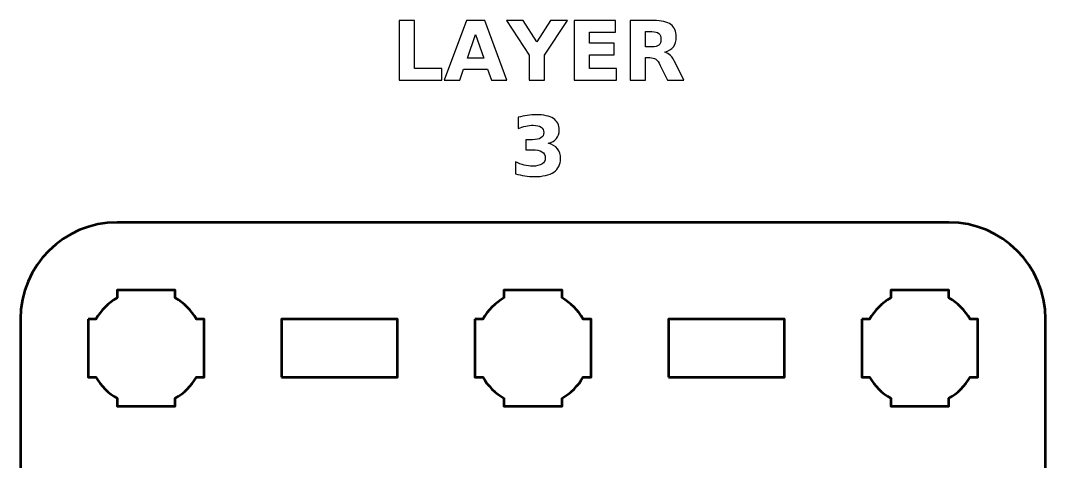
# Model space of a CAD drawing. Header units: centimetres. Extents: x -25.1 to 4.2, y -17.5 to -11.2.
# Drawn here: x -13.15 to -7.85, y -13.44 to -11.16 of the extents above; entities that cross this region are included whole.
import ezdxf

# ---------------------------------------------------------------- set-up
doc = ezdxf.new("R2010")
doc.units = ezdxf.units.CM
doc.header["$MEASUREMENT"] = 0
doc.layers.add('Layer 1', color=7, linetype='Continuous')

msp = doc.modelspace()

# ---------------------------------------------------------------- linework, layer by layer
at = {"layer": 'Layer 1'}
for points, knots in [([(-11.19147, -11.15635), (-11.19147, -11.15635), (-11.11189, -11.15635), (-11.11189, -11.15635), (-11.11189, -11.15635), (-11.11189, -11.15635), (-11.11189, -11.40478), (-11.11189, -11.40478), (-11.11189, -11.40478), (-11.11189, -11.40478), (-10.97219, -11.40478), (-10.97219, -11.40478), (-10.97219, -11.40478), (-10.97219, -11.40478), (-10.97219, -11.46496), (-10.97219, -11.46496), (-10.97219, -11.46496), (-10.97219, -11.46496), (-11.19147, -11.46496), (-11.19147, -11.46496), (-11.19147, -11.46496), (-11.19147, -11.46496), (-11.19147, -11.15635), (-11.19147, -11.15635)], [0, 0, 0, 0, 0.1666667, 0.1666667, 0.1666667, 0.1666667, 0.3333333, 0.3333333, 0.3333333, 0.3333333, 0.5, 0.5, 0.5, 0.5, 0.6666667, 0.6666667, 0.6666667, 0.6666667, 0.8333333, 0.8333333, 0.8333333, 0.8333333, 1, 1, 1, 1]), ([(-10.73449, -11.4088), (-10.73449, -11.4088), (-10.85895, -11.4088), (-10.85895, -11.4088), (-10.85895, -11.4088), (-10.85895, -11.4088), (-10.87856, -11.46496), (-10.87856, -11.46496), (-10.87856, -11.46496), (-10.87856, -11.46496), (-10.95857, -11.46496), (-10.95857, -11.46496), (-10.95857, -11.46496), (-10.95857, -11.46496), (-10.84427, -11.15635), (-10.84427, -11.15635), (-10.84427, -11.15635), (-10.84427, -11.15635), (-10.74938, -11.15635), (-10.74938, -11.15635), (-10.74938, -11.15635), (-10.74938, -11.15635), (-10.63508, -11.46496), (-10.63508, -11.46496), (-10.63508, -11.46496), (-10.63508, -11.46496), (-10.71509, -11.46496), (-10.71509, -11.46496), (-10.71509, -11.46496), (-10.71509, -11.46496), (-10.73449, -11.4088), (-10.73449, -11.4088)], [0, 0, 0, 0, 0.125, 0.125, 0.125, 0.125, 0.25, 0.25, 0.25, 0.25, 0.375, 0.375, 0.375, 0.375, 0.5, 0.5, 0.5, 0.5, 0.625, 0.625, 0.625, 0.625, 0.75, 0.75, 0.75, 0.75, 0.875, 0.875, 0.875, 0.875, 1, 1, 1, 1]), ([(-10.63712, -11.15635), (-10.63712, -11.15635), (-10.55013, -11.15635), (-10.55013, -11.15635), (-10.55013, -11.15635), (-10.55013, -11.15635), (-10.47979, -11.26635), (-10.47979, -11.26635), (-10.47979, -11.26635), (-10.47979, -11.26635), (-10.40951, -11.15635), (-10.40951, -11.15635), (-10.40951, -11.15635), (-10.40951, -11.15635), (-10.32231, -11.15635), (-10.32231, -11.15635), (-10.32231, -11.15635), (-10.32231, -11.15635), (-10.43992, -11.33493), (-10.43992, -11.33493), (-10.43992, -11.33493), (-10.43992, -11.33493), (-10.43992, -11.46496), (-10.43992, -11.46496), (-10.43992, -11.46496), (-10.43992, -11.46496), (-10.51951, -11.46496), (-10.51951, -11.46496), (-10.51951, -11.46496), (-10.51951, -11.46496), (-10.51951, -11.33493), (-10.51951, -11.33493), (-10.51951, -11.33493), (-10.51951, -11.33493), (-10.63712, -11.15635), (-10.63712, -11.15635)], [0, 0, 0, 0, 0.1111111, 0.1111111, 0.1111111, 0.1111111, 0.2222222, 0.2222222, 0.2222222, 0.2222222, 0.3333333, 0.3333333, 0.3333333, 0.3333333, 0.4444444, 0.4444444, 0.4444444, 0.4444444, 0.5555556, 0.5555556, 0.5555556, 0.5555556, 0.6666667, 0.6666667, 0.6666667, 0.6666667, 0.7777778, 0.7777778, 0.7777778, 0.7777778, 0.8888889, 0.8888889, 0.8888889, 0.8888889, 1, 1, 1, 1]), ([(-10.28752, -11.15635), (-10.28752, -11.15635), (-10.07275, -11.15635), (-10.07275, -11.15635), (-10.07275, -11.15635), (-10.07275, -11.15635), (-10.07275, -11.21654), (-10.07275, -11.21654), (-10.07275, -11.21654), (-10.07275, -11.21654), (-10.20794, -11.21654), (-10.20794, -11.21654), (-10.20794, -11.21654), (-10.20794, -11.21654), (-10.20794, -11.27397), (-10.20794, -11.27397), (-10.20794, -11.27397), (-10.20794, -11.27397), (-10.08087, -11.27397), (-10.08087, -11.27397), (-10.08087, -11.27397), (-10.08087, -11.27397), (-10.08087, -11.33415), (-10.08087, -11.33415), (-10.08087, -11.33415), (-10.08087, -11.33415), (-10.20794, -11.33415), (-10.20794, -11.33415), (-10.20794, -11.33415), (-10.20794, -11.33415), (-10.20794, -11.40478), (-10.20794, -11.40478), (-10.20794, -11.40478), (-10.20794, -11.40478), (-10.06824, -11.40478), (-10.06824, -11.40478), (-10.06824, -11.40478), (-10.06824, -11.40478), (-10.06824, -11.46496), (-10.06824, -11.46496), (-10.06824, -11.46496), (-10.06824, -11.46496), (-10.28752, -11.46496), (-10.28752, -11.46496), (-10.28752, -11.46496), (-10.28752, -11.46496), (-10.28752, -11.15635), (-10.28752, -11.15635)], [0, 0, 0, 0, 0.0833333, 0.0833333, 0.0833333, 0.0833333, 0.1666667, 0.1666667, 0.1666667, 0.1666667, 0.25, 0.25, 0.25, 0.25, 0.3333333, 0.3333333, 0.3333333, 0.3333333, 0.4166667, 0.4166667, 0.4166667, 0.4166667, 0.5, 0.5, 0.5, 0.5, 0.5833333, 0.5833333, 0.5833333, 0.5833333, 0.6666667, 0.6666667, 0.6666667, 0.6666667, 0.75, 0.75, 0.75, 0.75, 0.8333333, 0.8333333, 0.8333333, 0.8333333, 0.9166667, 0.9166667, 0.9166667, 0.9166667, 1, 1, 1, 1]), ([(-9.91874, -11.34819), (-9.91874, -11.34819), (-9.91874, -11.46496), (-9.91874, -11.46496), (-9.91874, -11.46496), (-9.91874, -11.46496), (-9.99832, -11.46496), (-9.99832, -11.46496), (-9.99832, -11.46496), (-9.99832, -11.46496), (-9.99832, -11.15635), (-9.99832, -11.15635), (-9.99832, -11.15635), (-9.99832, -11.15635), (-9.87676, -11.15635), (-9.87676, -11.15635), (-9.87676, -11.15635), (-9.83612, -11.15635), (-9.80627, -11.1632), (-9.78736, -11.17681), (-9.78736, -11.17681), (-9.76839, -11.19043), (-9.75893, -11.21202), (-9.75893, -11.24151), (-9.75893, -11.24151), (-9.75893, -11.2619), (-9.76387, -11.27869), (-9.77368, -11.29175), (-9.77368, -11.29175), (-9.78355, -11.30487), (-9.79844, -11.31454), (-9.81827, -11.32068), (-9.81827, -11.32068), (-9.8074, -11.32321), (-9.7976, -11.32879), (-9.78899, -11.33754), (-9.78899, -11.33754), (-9.78038, -11.34629), (-9.7717, -11.35955), (-9.76288, -11.37733), (-9.76288, -11.37733), (-9.76288, -11.37733), (-9.71963, -11.46496), (-9.71963, -11.46496), (-9.71963, -11.46496), (-9.71963, -11.46496), (-9.80444, -11.46496), (-9.80444, -11.46496), (-9.80444, -11.46496), (-9.80444, -11.46496), (-9.84204, -11.38827), (-9.84204, -11.38827), (-9.84204, -11.38827), (-9.84959, -11.37289), (-9.85728, -11.3623), (-9.86512, -11.35666), (-9.86512, -11.35666), (-9.87288, -11.35101), (-9.88325, -11.34819), (-9.89623, -11.34819), (-9.89623, -11.34819), (-9.89623, -11.34819), (-9.91874, -11.34819), (-9.91874, -11.34819)], [0, 0, 0, 0, 0.0625, 0.0625, 0.0625, 0.0625, 0.125, 0.125, 0.125, 0.125, 0.1875, 0.1875, 0.1875, 0.1875, 0.25, 0.25, 0.25, 0.25, 0.3125, 0.3125, 0.3125, 0.3125, 0.375, 0.375, 0.375, 0.375, 0.4375, 0.4375, 0.4375, 0.4375, 0.5, 0.5, 0.5, 0.5, 0.5625, 0.5625, 0.5625, 0.5625, 0.625, 0.625, 0.625, 0.625, 0.6875, 0.6875, 0.6875, 0.6875, 0.75, 0.75, 0.75, 0.75, 0.8125, 0.8125, 0.8125, 0.8125, 0.875, 0.875, 0.875, 0.875, 0.9375, 0.9375, 0.9375, 0.9375, 1, 1, 1, 1]), ([(-10.83912, -11.35151), (-10.83912, -11.35151), (-10.75453, -11.35151), (-10.75453, -11.35151), (-10.75453, -11.35151), (-10.75453, -11.35151), (-10.79672, -11.22874), (-10.79672, -11.22874), (-10.79672, -11.22874), (-10.79672, -11.22874), (-10.83912, -11.35151), (-10.83912, -11.35151)], [0, 0, 0, 0, 0.3333333, 0.3333333, 0.3333333, 0.3333333, 0.6666667, 0.6666667, 0.6666667, 0.6666667, 1, 1, 1, 1]), ([(-9.88522, -11.29323), (-9.86857, -11.29323), (-9.85658, -11.29012), (-9.84938, -11.28392), (-9.84938, -11.28392), (-9.84212, -11.27771), (-9.83852, -11.26748), (-9.83852, -11.25329), (-9.83852, -11.25329), (-9.83852, -11.23925), (-9.84212, -11.22917), (-9.84938, -11.2231), (-9.84938, -11.2231), (-9.85658, -11.21703), (-9.86857, -11.214), (-9.88522, -11.214), (-9.88522, -11.214), (-9.88522, -11.214), (-9.91874, -11.214), (-9.91874, -11.214), (-9.91874, -11.214), (-9.91874, -11.214), (-9.91874, -11.29323), (-9.91874, -11.29323), (-9.91874, -11.29323), (-9.91874, -11.29323), (-9.88522, -11.29323), (-9.88522, -11.29323)], [0, 0, 0, 0, 0.1428571, 0.1428571, 0.1428571, 0.1428571, 0.2857143, 0.2857143, 0.2857143, 0.2857143, 0.4285714, 0.4285714, 0.4285714, 0.4285714, 0.5714286, 0.5714286, 0.5714286, 0.5714286, 0.7142857, 0.7142857, 0.7142857, 0.7142857, 0.8571429, 0.8571429, 0.8571429, 0.8571429, 1, 1, 1, 1]), ([(-10.42088, -11.79128), (-10.40014, -11.79664), (-10.38426, -11.80603), (-10.37347, -11.81929), (-10.37347, -11.81929), (-10.36267, -11.83263), (-10.35724, -11.84949), (-10.35724, -11.87002), (-10.35724, -11.87002), (-10.35724, -11.90064), (-10.36895, -11.92392), (-10.39237, -11.93987), (-10.39237, -11.93987), (-10.4158, -11.95574), (-10.44995, -11.96372), (-10.49489, -11.96372), (-10.49489, -11.96372), (-10.51077, -11.96372), (-10.52664, -11.96245), (-10.54259, -11.95991), (-10.54259, -11.95991), (-10.55846, -11.95737), (-10.57419, -11.95349), (-10.58979, -11.94841), (-10.58979, -11.94841), (-10.58979, -11.94841), (-10.58979, -11.88702), (-10.58979, -11.88702), (-10.58979, -11.88702), (-10.5749, -11.89443), (-10.56015, -11.90008), (-10.54548, -11.90389), (-10.54548, -11.90389), (-10.5308, -11.90763), (-10.51634, -11.90953), (-10.50216, -11.90953), (-10.50216, -11.90953), (-10.48106, -11.90953), (-10.46491, -11.90586), (-10.45369, -11.89859), (-10.45369, -11.89859), (-10.44247, -11.89126), (-10.43682, -11.88082), (-10.43682, -11.86713), (-10.43682, -11.86713), (-10.43682, -11.85309), (-10.44261, -11.84243), (-10.45411, -11.83524), (-10.45411, -11.83524), (-10.46561, -11.82797), (-10.48261, -11.82437), (-10.50505, -11.82437), (-10.50505, -11.82437), (-10.50505, -11.82437), (-10.53687, -11.82437), (-10.53687, -11.82437), (-10.53687, -11.82437), (-10.53687, -11.82437), (-10.53687, -11.77308), (-10.53687, -11.77308), (-10.53687, -11.77308), (-10.53687, -11.77308), (-10.50343, -11.77308), (-10.50343, -11.77308), (-10.50343, -11.77308), (-10.48339, -11.77308), (-10.46857, -11.76997), (-10.45877, -11.76369), (-10.45877, -11.76369), (-10.44896, -11.75741), (-10.44409, -11.74789), (-10.44409, -11.73512), (-10.44409, -11.73512), (-10.44409, -11.72327), (-10.44882, -11.71409), (-10.45834, -11.70767), (-10.45834, -11.70767), (-10.46787, -11.70118), (-10.48127, -11.69794), (-10.49863, -11.69794), (-10.49863, -11.69794), (-10.51147, -11.69794), (-10.52438, -11.69935), (-10.53751, -11.70224), (-10.53751, -11.70224), (-10.55056, -11.70513), (-10.56354, -11.70944), (-10.57652, -11.71508), (-10.57652, -11.71508), (-10.57652, -11.71508), (-10.57652, -11.6568), (-10.57652, -11.6568), (-10.57652, -11.6568), (-10.56079, -11.65236), (-10.54527, -11.64904), (-10.52982, -11.64685), (-10.52982, -11.64685), (-10.51436, -11.64467), (-10.49927, -11.64354), (-10.48438, -11.64354), (-10.48438, -11.64354), (-10.4443, -11.64354), (-10.41425, -11.6501), (-10.39435, -11.66329), (-10.39435, -11.66329), (-10.37445, -11.67642), (-10.36451, -11.69624), (-10.36451, -11.7227), (-10.36451, -11.7227), (-10.36451, -11.74069), (-10.36923, -11.75551), (-10.37876, -11.76701), (-10.37876, -11.76701), (-10.38828, -11.77851), (-10.40232, -11.78662), (-10.42088, -11.79128)], [0, 0, 0, 0, 0.0344828, 0.0344828, 0.0344828, 0.0344828, 0.0689655, 0.0689655, 0.0689655, 0.0689655, 0.1034483, 0.1034483, 0.1034483, 0.1034483, 0.137931, 0.137931, 0.137931, 0.137931, 0.1724138, 0.1724138, 0.1724138, 0.1724138, 0.2068966, 0.2068966, 0.2068966, 0.2068966, 0.2413793, 0.2413793, 0.2413793, 0.2413793, 0.2758621, 0.2758621, 0.2758621, 0.2758621, 0.3103448, 0.3103448, 0.3103448, 0.3103448, 0.3448276, 0.3448276, 0.3448276, 0.3448276, 0.3793103, 0.3793103, 0.3793103, 0.3793103, 0.4137931, 0.4137931, 0.4137931, 0.4137931, 0.4482759, 0.4482759, 0.4482759, 0.4482759, 0.4827586, 0.4827586, 0.4827586, 0.4827586, 0.5172414, 0.5172414, 0.5172414, 0.5172414, 0.5517241, 0.5517241, 0.5517241, 0.5517241, 0.5862069, 0.5862069, 0.5862069, 0.5862069, 0.6206897, 0.6206897, 0.6206897, 0.6206897, 0.6551724, 0.6551724, 0.6551724, 0.6551724, 0.6896552, 0.6896552, 0.6896552, 0.6896552, 0.7241379, 0.7241379, 0.7241379, 0.7241379, 0.7586207, 0.7586207, 0.7586207, 0.7586207, 0.7931034, 0.7931034, 0.7931034, 0.7931034, 0.8275862, 0.8275862, 0.8275862, 0.8275862, 0.862069, 0.862069, 0.862069, 0.862069, 0.8965517, 0.8965517, 0.8965517, 0.8965517, 0.9310345, 0.9310345, 0.9310345, 0.9310345, 0.9655172, 0.9655172, 0.9655172, 0.9655172, 1, 1, 1, 1])]:
    msp.add_open_spline(points, degree=3, knots=knots, dxfattribs=at)
at = {"layer": 'Layer 1', "color": 253, "lineweight": 53}
for points, knots in [([(-13.15, -17), (-13.15, -17), (-13.15, -12.7), (-13.15, -12.7), (-13.15, -12.7), (-13.15, -12.42391), (-12.92609, -12.2), (-12.65, -12.2), (-12.65, -12.2), (-12.65, -12.2), (-8.35, -12.2), (-8.35, -12.2), (-8.35, -12.2), (-8.07391, -12.2), (-7.85, -12.42391), (-7.85, -12.7), (-7.85, -12.7), (-7.85, -12.7), (-7.85, -17), (-7.85, -17), (-7.85, -17), (-7.85, -17.27609), (-8.07391, -17.5), (-8.35, -17.5), (-8.35, -17.5), (-8.35, -17.5), (-12.65, -17.5), (-12.65, -17.5), (-12.65, -17.5), (-12.92609, -17.5), (-13.15, -17.27609), (-13.15, -17)], [0, 0, 0, 0, 0.125, 0.125, 0.125, 0.125, 0.25, 0.25, 0.25, 0.25, 0.375, 0.375, 0.375, 0.375, 0.5, 0.5, 0.5, 0.5, 0.625, 0.625, 0.625, 0.625, 0.75, 0.75, 0.75, 0.75, 0.875, 0.875, 0.875, 0.875, 1, 1, 1, 1]), ([(-12.8, -12.7), (-12.8, -12.7), (-12.75985, -12.7), (-12.75985, -12.7), (-12.75985, -12.7), (-12.7335, -12.65447), (-12.69553, -12.6165), (-12.65, -12.59015), (-12.65, -12.59015), (-12.65, -12.59015), (-12.65, -12.55), (-12.65, -12.55), (-12.65, -12.55), (-12.65, -12.55), (-12.5, -12.55), (-12.5, -12.55), (-12.5, -12.55), (-12.5, -12.55), (-12.35, -12.55), (-12.35, -12.55), (-12.35, -12.55), (-12.35, -12.55), (-12.35, -12.59015), (-12.35, -12.59015), (-12.35, -12.59015), (-12.30447, -12.6165), (-12.2665, -12.65447), (-12.24015, -12.7), (-12.24015, -12.7), (-12.24015, -12.7), (-12.2, -12.7), (-12.2, -12.7), (-12.2, -12.7), (-12.2, -12.7), (-12.2, -12.85), (-12.2, -12.85), (-12.2, -12.85), (-12.2, -12.85), (-12.2, -13), (-12.2, -13), (-12.2, -13), (-12.2, -13), (-12.24015, -13), (-12.24015, -13), (-12.24015, -13), (-12.2665, -13.04553), (-12.30447, -13.0835), (-12.35, -13.10985), (-12.35, -13.10985), (-12.35, -13.10985), (-12.35, -13.15), (-12.35, -13.15), (-12.35, -13.15), (-12.35, -13.15), (-12.5, -13.15), (-12.5, -13.15), (-12.5, -13.15), (-12.5, -13.15), (-12.65, -13.15), (-12.65, -13.15), (-12.65, -13.15), (-12.65, -13.15), (-12.65, -13.10985), (-12.65, -13.10985), (-12.65, -13.10985), (-12.69553, -13.0835), (-12.7335, -13.04553), (-12.75985, -13), (-12.75985, -13), (-12.75985, -13), (-12.8, -13), (-12.8, -13), (-12.8, -13), (-12.8, -13), (-12.8, -12.85), (-12.8, -12.85), (-12.8, -12.85), (-12.8, -12.85), (-12.8, -12.7), (-12.8, -12.7)], [0, 0, 0, 0, 0.05, 0.05, 0.05, 0.05, 0.1, 0.1, 0.1, 0.1, 0.15, 0.15, 0.15, 0.15, 0.2, 0.2, 0.2, 0.2, 0.25, 0.25, 0.25, 0.25, 0.3, 0.3, 0.3, 0.3, 0.35, 0.35, 0.35, 0.35, 0.4, 0.4, 0.4, 0.4, 0.45, 0.45, 0.45, 0.45, 0.5, 0.5, 0.5, 0.5, 0.55, 0.55, 0.55, 0.55, 0.6, 0.6, 0.6, 0.6, 0.65, 0.65, 0.65, 0.65, 0.7, 0.7, 0.7, 0.7, 0.75, 0.75, 0.75, 0.75, 0.8, 0.8, 0.8, 0.8, 0.85, 0.85, 0.85, 0.85, 0.9, 0.9, 0.9, 0.9, 0.95, 0.95, 0.95, 0.95, 1, 1, 1, 1]), ([(-10.8, -12.7), (-10.8, -12.7), (-10.75985, -12.7), (-10.75985, -12.7), (-10.75985, -12.7), (-10.7335, -12.65447), (-10.69553, -12.6165), (-10.65, -12.59015), (-10.65, -12.59015), (-10.65, -12.59015), (-10.65, -12.55), (-10.65, -12.55), (-10.65, -12.55), (-10.65, -12.55), (-10.5, -12.55), (-10.5, -12.55), (-10.5, -12.55), (-10.5, -12.55), (-10.35, -12.55), (-10.35, -12.55), (-10.35, -12.55), (-10.35, -12.55), (-10.35, -12.59015), (-10.35, -12.59015), (-10.35, -12.59015), (-10.30447, -12.6165), (-10.2665, -12.65447), (-10.24015, -12.7), (-10.24015, -12.7), (-10.24015, -12.7), (-10.2, -12.7), (-10.2, -12.7), (-10.2, -12.7), (-10.2, -12.7), (-10.2, -12.85), (-10.2, -12.85), (-10.2, -12.85), (-10.2, -12.85), (-10.2, -13), (-10.2, -13), (-10.2, -13), (-10.2, -13), (-10.24015, -13), (-10.24015, -13), (-10.24015, -13), (-10.2665, -13.04553), (-10.30447, -13.0835), (-10.35, -13.10985), (-10.35, -13.10985), (-10.35, -13.10985), (-10.35, -13.15), (-10.35, -13.15), (-10.35, -13.15), (-10.35, -13.15), (-10.5, -13.15), (-10.5, -13.15), (-10.5, -13.15), (-10.5, -13.15), (-10.65, -13.15), (-10.65, -13.15), (-10.65, -13.15), (-10.65, -13.15), (-10.65, -13.10985), (-10.65, -13.10985), (-10.65, -13.10985), (-10.69553, -13.0835), (-10.7335, -13.04553), (-10.75985, -13), (-10.75985, -13), (-10.75985, -13), (-10.8, -13), (-10.8, -13), (-10.8, -13), (-10.8, -13), (-10.8, -12.85), (-10.8, -12.85), (-10.8, -12.85), (-10.8, -12.85), (-10.8, -12.7), (-10.8, -12.7)], [0, 0, 0, 0, 0.05, 0.05, 0.05, 0.05, 0.1, 0.1, 0.1, 0.1, 0.15, 0.15, 0.15, 0.15, 0.2, 0.2, 0.2, 0.2, 0.25, 0.25, 0.25, 0.25, 0.3, 0.3, 0.3, 0.3, 0.35, 0.35, 0.35, 0.35, 0.4, 0.4, 0.4, 0.4, 0.45, 0.45, 0.45, 0.45, 0.5, 0.5, 0.5, 0.5, 0.55, 0.55, 0.55, 0.55, 0.6, 0.6, 0.6, 0.6, 0.65, 0.65, 0.65, 0.65, 0.7, 0.7, 0.7, 0.7, 0.75, 0.75, 0.75, 0.75, 0.8, 0.8, 0.8, 0.8, 0.85, 0.85, 0.85, 0.85, 0.9, 0.9, 0.9, 0.9, 0.95, 0.95, 0.95, 0.95, 1, 1, 1, 1]), ([(-8.8, -12.7), (-8.8, -12.7), (-8.75985, -12.7), (-8.75985, -12.7), (-8.75985, -12.7), (-8.7335, -12.65447), (-8.69553, -12.6165), (-8.65, -12.59015), (-8.65, -12.59015), (-8.65, -12.59015), (-8.65, -12.55), (-8.65, -12.55), (-8.65, -12.55), (-8.65, -12.55), (-8.5, -12.55), (-8.5, -12.55), (-8.5, -12.55), (-8.5, -12.55), (-8.35, -12.55), (-8.35, -12.55), (-8.35, -12.55), (-8.35, -12.55), (-8.35, -12.59015), (-8.35, -12.59015), (-8.35, -12.59015), (-8.30447, -12.6165), (-8.2665, -12.65447), (-8.24015, -12.7), (-8.24015, -12.7), (-8.24015, -12.7), (-8.2, -12.7), (-8.2, -12.7), (-8.2, -12.7), (-8.2, -12.7), (-8.2, -12.85), (-8.2, -12.85), (-8.2, -12.85), (-8.2, -12.85), (-8.2, -13), (-8.2, -13), (-8.2, -13), (-8.2, -13), (-8.24015, -13), (-8.24015, -13), (-8.24015, -13), (-8.2665, -13.04553), (-8.30447, -13.0835), (-8.35, -13.10985), (-8.35, -13.10985), (-8.35, -13.10985), (-8.35, -13.15), (-8.35, -13.15), (-8.35, -13.15), (-8.35, -13.15), (-8.5, -13.15), (-8.5, -13.15), (-8.5, -13.15), (-8.5, -13.15), (-8.65, -13.15), (-8.65, -13.15), (-8.65, -13.15), (-8.65, -13.15), (-8.65, -13.10985), (-8.65, -13.10985), (-8.65, -13.10985), (-8.69553, -13.0835), (-8.7335, -13.04553), (-8.75985, -13), (-8.75985, -13), (-8.75985, -13), (-8.8, -13), (-8.8, -13), (-8.8, -13), (-8.8, -13), (-8.8, -12.85), (-8.8, -12.85), (-8.8, -12.85), (-8.8, -12.85), (-8.8, -12.7), (-8.8, -12.7)], [0, 0, 0, 0, 0.05, 0.05, 0.05, 0.05, 0.1, 0.1, 0.1, 0.1, 0.15, 0.15, 0.15, 0.15, 0.2, 0.2, 0.2, 0.2, 0.25, 0.25, 0.25, 0.25, 0.3, 0.3, 0.3, 0.3, 0.35, 0.35, 0.35, 0.35, 0.4, 0.4, 0.4, 0.4, 0.45, 0.45, 0.45, 0.45, 0.5, 0.5, 0.5, 0.5, 0.55, 0.55, 0.55, 0.55, 0.6, 0.6, 0.6, 0.6, 0.65, 0.65, 0.65, 0.65, 0.7, 0.7, 0.7, 0.7, 0.75, 0.75, 0.75, 0.75, 0.8, 0.8, 0.8, 0.8, 0.85, 0.85, 0.85, 0.85, 0.9, 0.9, 0.9, 0.9, 0.95, 0.95, 0.95, 0.95, 1, 1, 1, 1]), ([(-11.8, -13), (-11.8, -13), (-11.8, -12.7), (-11.8, -12.7), (-11.8, -12.7), (-11.8, -12.7), (-11.2, -12.7), (-11.2, -12.7), (-11.2, -12.7), (-11.2, -12.7), (-11.2, -13), (-11.2, -13), (-11.2, -13), (-11.2, -13), (-11.8, -13), (-11.8, -13)], [0, 0, 0, 0, 0.25, 0.25, 0.25, 0.25, 0.5, 0.5, 0.5, 0.5, 0.75, 0.75, 0.75, 0.75, 1, 1, 1, 1]), ([(-9.8, -13), (-9.8, -13), (-9.8, -12.7), (-9.8, -12.7), (-9.8, -12.7), (-9.8, -12.7), (-9.2, -12.7), (-9.2, -12.7), (-9.2, -12.7), (-9.2, -12.7), (-9.2, -13), (-9.2, -13), (-9.2, -13), (-9.2, -13), (-9.8, -13), (-9.8, -13)], [0, 0, 0, 0, 0.25, 0.25, 0.25, 0.25, 0.5, 0.5, 0.5, 0.5, 0.75, 0.75, 0.75, 0.75, 1, 1, 1, 1])]:
    msp.add_open_spline(points, degree=3, knots=knots, dxfattribs=at)

doc.saveas('drawing.dxf')
